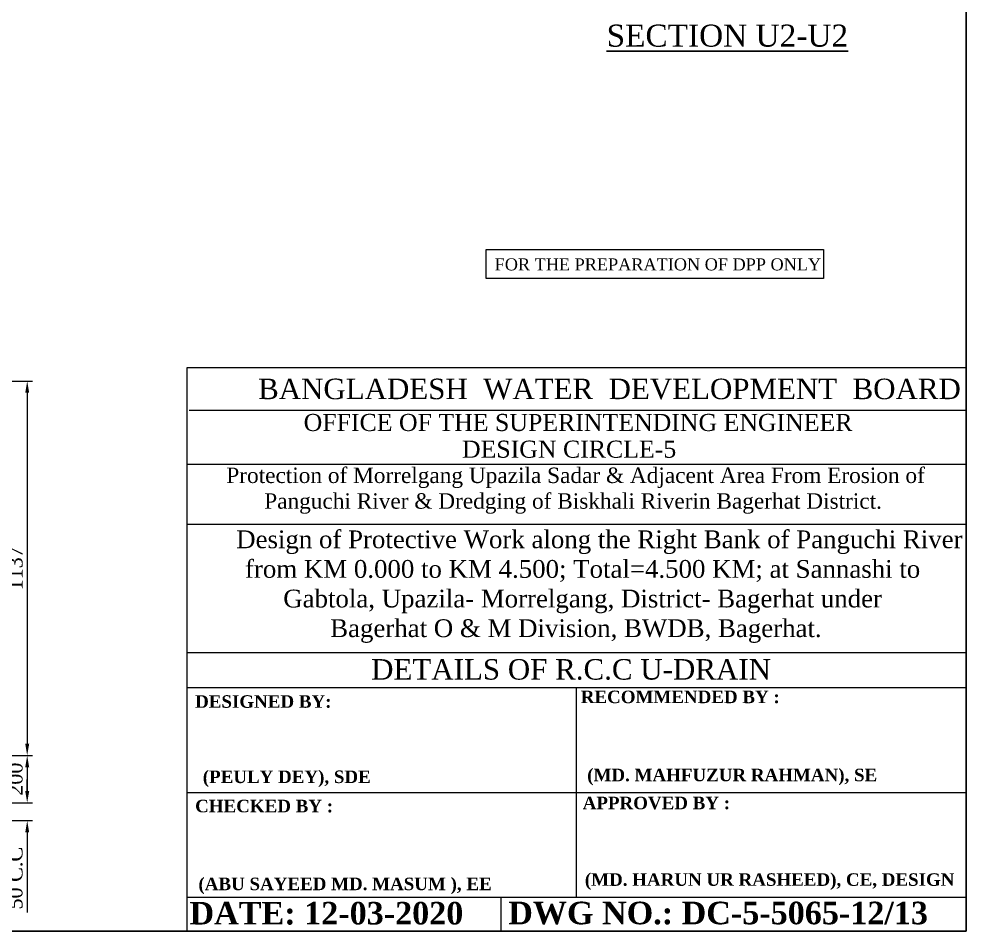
# Model space of a CAD drawing. Header units: metres. Extents: x -2434 to 11656, y -15288 to 8109.
# Drawn here: x 933 to 997.7, y -8386.7 to -8324.4 of the extents above; entities that cross this region are included whole.
import ezdxf
from ezdxf.enums import TextEntityAlignment as Align

# ---------------------------------------------------------------- set-up
doc = ezdxf.new("R2010")
doc.units = ezdxf.units.M
doc.layers.add('Blocks', color=11, linetype='Continuous', lineweight=9)
doc.layers.add('LINE', color=7, linetype='Continuous')
doc.styles.add('Kazi_T_H', font='timesbd.ttf')
doc.styles.get("Standard").update_dxf_attribs({"font": 'times.ttf'})
doc.dimstyles.get("Standard").update_dxf_attribs({"dimtxt": 0.5, "dimasz": 0.4075, "dimexe": 0.364, "dimexo": 0.219, "dimgap": 0.09, "dimtad": 0, "dimdec": 0, "dimlfac": 1000, "dimzin": 0, "dimdsep": 46, "dimtxsty": 'Standard', "dimcen": 0.09, "dimadec": 0, "dimazin": 0, "dimtfac": 1, "dimtdec": 0, "dimtofl": 0, "dimtmove": 0, "dimatfit": 3, "dimfxl": 1, "dimtolj": 1, "dimtzin": 0, "dimarcsym": 0})

# ---------------------------------------------------------------- blocks, each defined once
blk = doc.blocks.new('*D1174')
at = {"layer": 'Blocks', "color": 0, "lineweight": -2, "ltscale": 0.5}
for p, q in [((931.81, -8349.112), (933.951, -8349.112)), ((933.587, -8349.912), (933.587, -8373.89)), ((931.874, -8374.69), (933.951, -8374.69))]:
    blk.add_line(p, q, dxfattribs=at)
at = {"layer": 'Blocks', "color": 0, "lineweight": -3, "ltscale": 0.5}
for points in [[(933.454, -8349.912), (933.721, -8349.912), (933.587, -8349.112)], [(933.454, -8373.89), (933.721, -8373.89), (933.587, -8374.69)]]:
    blk.add_solid(points, dxfattribs=at)
at = {"layer": 'Defpoints', "color": 0, "lineweight": -3, "ltscale": 0.5}
for p in [(931.591, -8349.112), (931.655, -8374.69), (933.587, -8374.69)]:
    blk.add_point(p, dxfattribs=at)
at = {"layer": 'Blocks', "color": 0, "lineweight": 30, "ltscale": 0.5, "insert": (932.777, -8361.901), "char_height": 1, "attachment_point": 5, "rotation": 90}
blk.add_mtext('\\A1;1137', dxfattribs=at)
blk = doc.blocks.new('*D1175')
at = {"layer": 'Blocks', "color": 0, "lineweight": -2, "ltscale": 0.5}
for p, q in [((931.874, -8374.69), (933.951, -8374.69)), ((933.587, -8375.49), (933.587, -8377.124)), ((931.903, -8377.924), (933.951, -8377.924))]:
    blk.add_line(p, q, dxfattribs=at)
at = {"layer": 'Blocks', "color": 0, "lineweight": -3, "ltscale": 0.5}
for points in [[(933.454, -8375.49), (933.721, -8375.49), (933.587, -8374.69)], [(933.454, -8377.124), (933.721, -8377.124), (933.587, -8377.924)]]:
    blk.add_solid(points, dxfattribs=at)
at = {"layer": 'Defpoints', "color": 0, "lineweight": -3, "ltscale": 0.5}
for p in [(931.655, -8374.69), (931.684, -8377.924), (933.587, -8377.924)]:
    blk.add_point(p, dxfattribs=at)
at = {"layer": 'Blocks', "color": 0, "lineweight": 30, "ltscale": 0.5, "insert": (932.779, -8376.307), "char_height": 1, "attachment_point": 5, "rotation": 90}
blk.add_mtext('\\A1;200', dxfattribs=at)
blk = doc.blocks.new('*D1176')
at = {"layer": 'Blocks', "color": 0, "lineweight": -2, "ltscale": 0.5}
for p, q in [((933.587, -8377.124), (933.587, -8376.324)), ((931.23, -8377.924), (933.951, -8377.924)), ((931.224, -8379.141), (933.951, -8379.141)), ((933.587, -8379.941), (933.587, -8385.404))]:
    blk.add_line(p, q, dxfattribs=at)
at = {"layer": 'Blocks', "color": 0, "lineweight": -3, "ltscale": 0.5}
for points in [[(933.454, -8377.124), (933.721, -8377.124), (933.587, -8377.924)], [(933.454, -8379.941), (933.721, -8379.941), (933.587, -8379.141)]]:
    blk.add_solid(points, dxfattribs=at)
at = {"layer": 'Defpoints', "color": 0, "lineweight": -3, "ltscale": 0.5}
for p in [(931.011, -8377.924), (931.005, -8379.141), (933.587, -8379.141)]:
    blk.add_point(p, dxfattribs=at)
at = {"layer": 'Blocks', "color": 0, "lineweight": 30, "ltscale": 0.5, "insert": (932.776, -8383.072), "char_height": 1, "attachment_point": 5, "rotation": 90}
blk.add_mtext('\\A1;50 C.C', dxfattribs=at)
blk = doc.blocks.new('*D1177')
at = {"layer": 'Blocks', "color": 0, "lineweight": -2, "ltscale": 0.5}
for p, q in [((933.587, -8377.124), (933.587, -8376.324)), ((931.23, -8377.924), (933.951, -8377.924)), ((931.224, -8379.141), (933.951, -8379.141)), ((933.587, -8379.941), (933.587, -8385.404))]:
    blk.add_line(p, q, dxfattribs=at)
at = {"layer": 'Blocks', "color": 0, "lineweight": -3, "ltscale": 0.5}
for points in [[(933.454, -8377.124), (933.721, -8377.124), (933.587, -8377.924)], [(933.454, -8379.941), (933.721, -8379.941), (933.587, -8379.141)]]:
    blk.add_solid(points, dxfattribs=at)
at = {"layer": 'Defpoints', "color": 0, "lineweight": -3, "ltscale": 0.5}
for p in [(931.011, -8377.924), (931.005, -8379.141), (933.587, -8379.141)]:
    blk.add_point(p, dxfattribs=at)
at = {"layer": 'Blocks', "color": 0, "lineweight": 30, "ltscale": 0.5, "insert": (932.776, -8383.072), "char_height": 1, "attachment_point": 5, "rotation": 90}
blk.add_mtext('\\A1;50 C.C', dxfattribs=at)

msp = doc.modelspace()

# ---------------------------------------------------------------- linework, layer by layer
at = {"color": 0, "linetype": 'Continuous', "lineweight": -3, "ltscale": 0.5}
for p, q in [((971.095037, -8384.357178), (971.095037, -8370.077518)), ((971.095037, -8384.357178), (971.095037, -8370.077518)), ((944.492008, -8386.683725), (997.698067, -8386.683725)), ((944.492008, -8386.683725), (997.698067, -8386.683725))]:
    msp.add_line(p, q, dxfattribs=at)
msp.add_lwpolyline([(964.931222, -8340.114358), (987.968607, -8340.114358), (987.968607, -8342.102243), (964.931222, -8342.102243)], close=True, dxfattribs=at)
at = {"layer": 'LINE', "color": 0, "linetype": 'ByBlock', "lineweight": -3, "ltscale": 0.5}
for p, q in [((944.492008, -8348.20417), (944.492008, -8386.683725)), ((944.492008, -8348.20417), (944.492008, -8386.683725)), ((997.698067, -8348.20417), (944.492008, -8348.20417)), ((997.698067, -8351.129818), (944.641296, -8351.129818)), ((997.698067, -8354.819774), (944.492008, -8354.819774)), ((997.698067, -8358.916837), (944.492008, -8358.916837)), ((997.698067, -8367.669156), (944.492008, -8367.669156)), ((997.698067, -8367.669156), (944.492008, -8367.669156)), ((997.698067, -8370.077518), (944.492008, -8370.077518)), ((997.698067, -8370.077518), (944.492008, -8370.077518)), ((944.492008, -8377.217348), (997.698067, -8377.217348)), ((944.492008, -8377.217348), (997.698067, -8377.217348)), ((944.492008, -8384.357178), (997.698067, -8384.357178)), ((944.492008, -8384.357178), (997.698067, -8384.357178)), ((965.959089, -8386.683725), (965.959089, -8384.357178)), ((965.959089, -8386.683725), (965.959089, -8384.357178))]:
    msp.add_line(p, q, dxfattribs=at)
at = {"layer": 'LINE', "color": 1, "linetype": 'ByBlock', "lineweight": 30, "ltscale": 0.5}
msp.add_lwpolyline([(805.939761, -8386.683725), (805.939761, -8251.083209), (997.698067, -8251.083209), (997.698067, -8386.683725), (805.939761, -8386.683725)], close=True, dxfattribs=at)
msp.add_lwpolyline([(805.939761, -8386.683725), (805.939761, -8251.083209), (997.698067, -8251.083209), (997.698067, -8386.683725), (805.939761, -8386.683725)], close=True, dxfattribs=at)

# ---------------------------------------------------------------- texts
at = {"color": 0, "linetype": 'ByBlock', "lineweight": 30, "ltscale": 0.5, "insert": (973.150286, -8324.756014), "char_height": 1.50622592, "width": 66.12756405, "attachment_point": 1}
msp.add_mtext('{\\LSECTION U2-U2}', dxfattribs=at)
msp.add_mtext('{\\LSECTION U2-U2}', dxfattribs=at)
at = {"layer": 'LINE', "color": 0, "linetype": 'ByBlock', "lineweight": -3, "ltscale": 0.5}
for s, height, p in [('BANGLADESH  WATER  DEVELOPMENT  BOARD', 1.39826756, (973.348258, -8350.343647)), ('OFFICE OF THE SUPERINTENDING ENGINEER', 1.16624531, (971.205071, -8352.520663)), ('DESIGN CIRCLE-5', 1.16624531, (970.591118, -8354.344722)), ('DETAILS OF R.C.C U-DRAIN ', 1.39949437, (970.98921, -8369.504293)), ('DETAILS OF R.C.C U-DRAIN ', 1.39949437, (970.98921, -8369.504293))]:
    msp.add_text(s, height=height, dxfattribs=at).set_placement(p, align=Align.CENTER)
at = {"layer": 'LINE', "color": 0, "linetype": 'ByBlock', "lineweight": -3, "ltscale": 0.5, "style": 'Kazi_T_H'}
for s, height, p in [('RECOMMENDED BY :', 0.8567796, (971.387728, -8371.113863)), ('RECOMMENDED BY :', 0.8567796, (971.387728, -8371.113863)), ('DESIGNED BY:', 0.8567796, (945.053624, -8371.430087)), ('DESIGNED BY:', 0.8567796, (945.053624, -8371.430087)), ('(PEULY DEY), SDE', 0.8567796, (945.577182, -8376.57142)), ('(PEULY DEY), SDE', 0.8567796, (945.577182, -8376.57142)), ('(MD. MAHFUZUR RAHMAN), SE ', 0.8567796, (971.826888, -8376.44884)), ('(MD. MAHFUZUR RAHMAN), SE ', 0.8567796, (971.826888, -8376.44884)), ('CHECKED BY :', 0.8567796, (945.053624, -8378.569917)), ('CHECKED BY :', 0.8567796, (945.053624, -8378.569917)), ('APPROVED BY :', 0.8567796, (971.517443, -8378.360519)), ('APPROVED BY :', 0.8567796, (971.517443, -8378.360519)), ('(ABU SAYEED MD. MASUM ), EE', 0.8567796, (945.279827, -8383.890073)), ('(MD. HARUN UR RASHEED), CE, DESIGN', 0.8567796, (971.666669, -8383.593311)), ('DATE: 12-03-2020', 1.54220327, (944.668983, -8386.234362)), ('DATE: 12-03-2020', 1.54220327, (944.668983, -8386.234362)), ('DWG NO.: DC-5-5065-12/13', 1.54220327, (966.436195, -8386.218797))]:
    msp.add_text(s, height=height, dxfattribs=at).set_placement(p)
at = {"layer": 'LINE', "color": 0, "linetype": 'ByBlock', "lineweight": 30, "ltscale": 0.5, "insert": (965.509125, -8340.724487), "char_height": 0.82357735, "width": 80.56705505, "attachment_point": 1}
msp.add_mtext('\\pi-812,l812,t405.9,812;FOR THE PREPARATION OF DPP ONLY', dxfattribs=at)
at = {"layer": 'LINE', "color": 0, "linetype": 'ByBlock', "lineweight": 40, "ltscale": 0.5, "insert": (970.864055, -8355.020554), "char_height": 0.9, "width": 51.79341301, "attachment_point": 2}
msp.add_mtext('{\\fTimes New Roman|b1|i0|c0|p18; \\fTimes New Roman|b0|i0|c0|p18;\\H1.17x;Protection of Morrelgang Upazila Sadar & Adjacent Area From Erosion of Panguchi River & Dredging of Biskhali Riverin Bagerhat District.}', dxfattribs=at)
at = {"layer": 'LINE', "color": 0, "linetype": 'ByBlock', "lineweight": -3, "ltscale": 0.5, "insert": (971.055581, -8359.312781), "char_height": 1.21400201, "width": 53.05208008, "attachment_point": 2}
msp.add_mtext('       Design of Protective Work along the Right Bank of Panguchi River    \\P  from KM 0.000 to KM 4.500; Total=4.500 KM; at Sannashi to \\P  Gabtola, Upazila- Morrelgang, District- Bagerhat under \\PBagerhat O & M Division, BWDB, Bagerhat.', dxfattribs=at)

# ---------------------------------------------------------------- dimensions: what is measured, and where the dimension line sits
at = {"layer": 'Blocks', "color": 0, "lineweight": 30, "ltscale": 0.5}
for base, p1, p2, text, picture, middle in [((933.587283, -8374.689841), (931.590595, -8349.111977), (931.654965, -8374.689841), '1137', '*D1174', (932.777189, -8361.900909)), ((933.587283, -8377.924216), (931.654965, -8374.689841), (931.684095, -8377.924216), '200', '*D1175', (932.778631, -8376.307028)), ((933.587283, -8379.141107), (931.010859, -8377.924216), (931.005396, -8379.141107), '50 C.C', '*D1176', (932.776108, -8383.07247)), ((933.587283, -8379.141107), (931.010859, -8377.924216), (931.005396, -8379.141107), '50 C.C', '*D1177', (932.776108, -8383.07247))]:
    dim = msp.add_linear_dim(base=base, p1=p1, p2=p2, angle=90, text=text, dimstyle='Standard', override={"dimtxt": 1, "dimasz": 0.8, "dimgap": 0.3, "dimtad": 1, "dimdec": 2, "dimlfac": 1, "dimpost": ' m', "dimtdec": 2, "dimfxl": 0.12}, dxfattribs=at)
    dim.commit()
    dim.dimension.update_dxf_attribs({"geometry": picture, "text_midpoint": middle})

doc.saveas('drawing.dxf')
